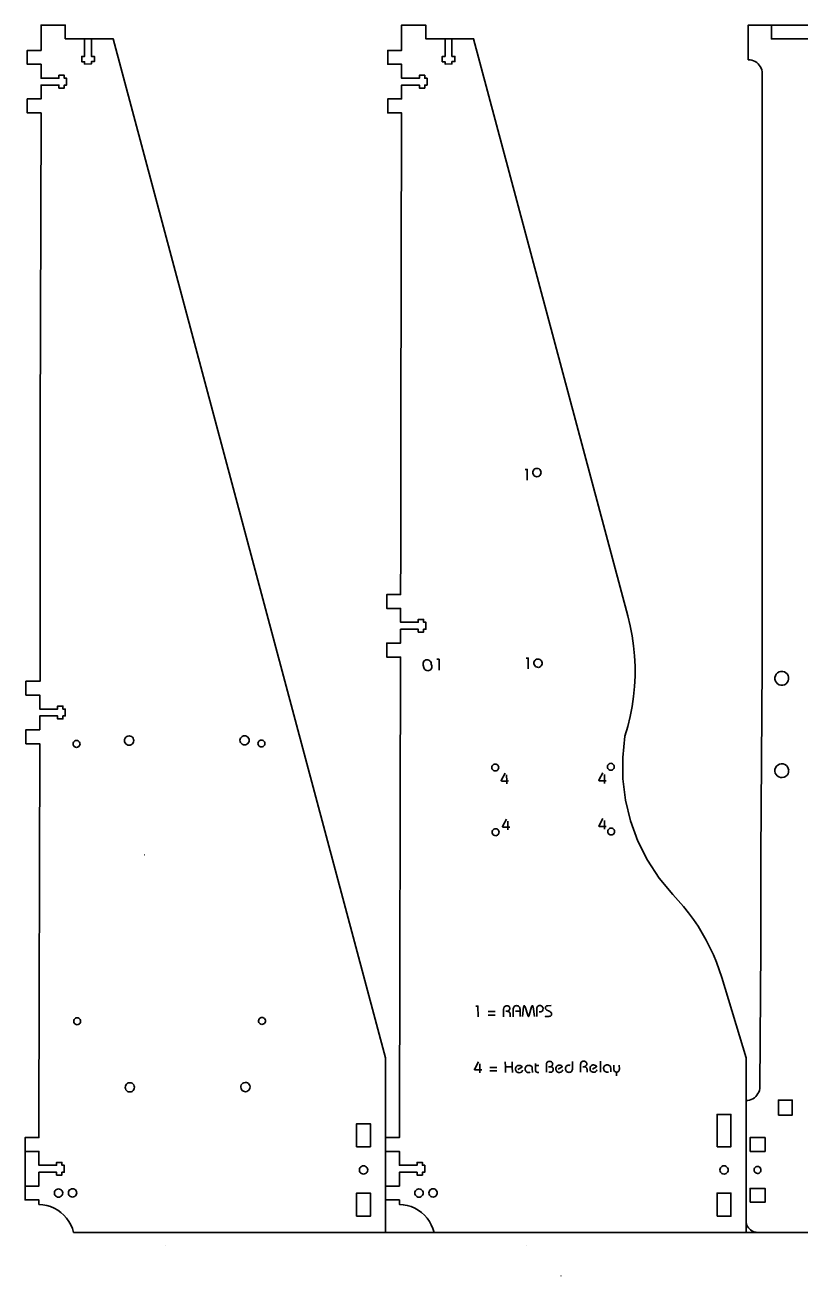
# Model space of a CAD drawing. Extents: x 0 to 1343, y -5 to 600.
# Drawn here: x 0 to 336, y 59 to 600 of the extents above; entities that cross this region are included whole.
import ezdxf

# ---------------------------------------------------------------- set-up
doc = ezdxf.new("R2010")
doc.units = 0
doc.layers.add('LAY001', color=7, linetype='CONTINUOUS', true_color=0xffffff)

msp = doc.modelspace()

# ---------------------------------------------------------------- linework, layer by layer
at = {"layer": 'LAY001', "color": 7, "lineweight": 35, "true_color": 0xffffff}
for points in [[(25.75, 593.9), (28.75, 593.9), (28.75, 586.275), (28.8, 586.275), (30.05, 586.275), (30.05, 583.975), (28.8, 583.975), (28.75, 583.975), (28.75, 582.975), (25.8, 582.95), (25.75, 582.975), (25.75, 583.95), (24.55, 583.95), (24.55, 586.25), (25.75, 586.25), (25.75, 593.9), (17.4, 593.9), (17.4, 599.825), (6.975, 599.825), (6.975, 588.825), (0.975, 588.825), (0.975, 582.825), (6.975, 582.825), (6.975, 576.825), (14.675, 576.825), (14.675, 578.075), (16.975, 578.075), (16.975, 576.825), (17.975, 576.825), (17.975, 573.825), (16.975, 573.825), (16.975, 572.575), (14.675, 572.575), (14.675, 573.825), (6.975, 573.825), (6.975, 567.825), (0.975, 567.825), (0.975, 561.825), (6.975, 561.825), (6.575, 426.175), (6.575, 371.175), (6.5, 353.425), (6.5, 315.925), (0.4, 315.925), (0.4, 309.925), (6.4, 309.925), (6.4, 303.925), (14.1, 303.925), (14.1, 305.175), (16.4, 305.175), (16.4, 303.925), (17.4, 303.925), (17.4, 300.925), (16.4, 300.925), (16.4, 299.675), (14.1, 299.675), (14.1, 300.925), (6.4, 300.925), (6.4, 294.925), (0.4, 294.925), (0.4, 288.925), (6.4, 288.925), (6, 125.025), (6, 118.525), (0, 118.525), (0, 112.525), (6, 112.525), (6, 106.525), (13.675, 106.525), (13.675, 107.775), (16, 107.775), (16, 106.525), (17, 106.525), (17, 103.525), (16, 103.525), (16, 102.275), (13.675, 102.275), (13.675, 103.525), (6, 103.525), (6, 97.525), (0, 97.525)], [(181.75, 593.9), (173.4, 593.9), (173.4, 599.825), (162.975, 599.825), (162.975, 588.825), (156.975, 588.825), (156.975, 582.825), (162.975, 582.825), (162.975, 576.825), (170.675, 576.825), (170.675, 578.075), (172.975, 578.075), (172.975, 576.825), (173.975, 576.825), (173.975, 573.825), (172.975, 573.825), (172.975, 572.575), (170.675, 572.575), (170.675, 573.825), (162.975, 573.825), (162.975, 567.825), (156.975, 567.825), (156.975, 561.825), (162.975, 561.825), (162.575, 426.175), (162.575, 371.175), (162.5, 353.425), (156.5, 353.425), (156.5, 347.425), (162.5, 347.425), (162.5, 341.425), (170.2, 341.425), (170.2, 342.675), (172.5, 342.675), (172.5, 341.425), (173.5, 341.425), (173.5, 338.425), (172.5, 338.425), (172.5, 337.175), (170.2, 337.175), (170.2, 338.425), (162.5, 338.425), (162.5, 332.425), (156.5, 332.425), (156.5, 326.425), (162.5, 326.425), (162, 125.025), (162, 118.525), (156, 118.525)], [(184.75, 593.9), (181.75, 593.9), (181.75, 586.25), (180.55, 586.25), (180.55, 583.95), (181.75, 583.95), (181.75, 582.975), (181.8, 582.95), (184.75, 582.975), (184.75, 583.975), (184.8, 583.975), (186.05, 583.975), (186.05, 586.275), (184.8, 586.275), (184.75, 586.275), (184.75, 593.9), (194.125, 593.9), (260.9, 344.2), (261.925, 339.925), (262.75, 335.625), (263.375, 331.275), (263.8, 326.9), (264, 322.5), (264, 318.1), (263.775, 313.7), (263.35, 309.325), (262.725, 304.975), (261.9, 300.675), (260.85, 296.4), (259.6, 292.175), (258.625, 282.975), (258.7, 273.725), (259.825, 264.525), (261.975, 255.525), (265.15, 246.825), (269.3, 238.525), (274.35, 230.775), (280.275, 223.65), (282.675, 221.1), (284.975, 218.45), (287.175, 215.725), (289.25, 212.9), (291.225, 210), (293.075, 207), (294.8, 203.95), (296.4, 200.825), (297.875, 197.65), (299.225, 194.4), (300.45, 191.125), (301.525, 187.775), (312, 153.075), (312, 134.525), (312.775, 134.575), (313.55, 134.725), (314.275, 134.975), (315, 135.325), (315.65, 135.75), (316.225, 136.275), (316.75, 136.85), (317.175, 137.525), (317.525, 138.225), (317.775, 138.95), (317.925, 139.725), (318, 140.525), (318.4, 200.55), (318.4, 240.55), (318.975, 322.775), (318.975, 578.825), (318.925, 579.6), (318.775, 580.375), (318.525, 581.1), (318.175, 581.825), (317.725, 582.475), (317.225, 583.05), (316.625, 583.575), (315.975, 584), (315.275, 584.35), (314.525, 584.6), (313.75, 584.75), (312.975, 584.825), (312.975, 599.825), (322.975, 599.825), (322.975, 593.825), (365.975, 593.825)], [(365.975, 599.825), (322.975, 599.825)], [(28.75, 593.9), (38.125, 593.9), (156, 153.075), (156, 118.525), (156, 112.525), (162, 112.525), (162, 106.525), (169.675, 106.525), (169.675, 107.775), (172, 107.775), (172, 106.525), (173, 106.525), (173, 103.525), (172, 103.525), (172, 102.275), (169.675, 102.275), (169.675, 103.525), (162, 103.525), (162, 97.525), (156, 97.525), (156, 112.525)], [(184.8, 586.275), (184.75, 586.275)], [(181.75, 582.975), (181.8, 582.95)], [(184.8, 583.975), (184.75, 583.975)], [(217.325, 402.875), (217.3, 407.55), (216.4, 407.525)], [(179.2, 320.75), (179.175, 325.425), (178.275, 325.425)], [(217.8, 321.3), (217.775, 325.975), (216.875, 325.975)], [(208.45, 271.55), (208.45, 272.775), (206.325, 272.775), (206.15, 272.825), (206.1, 272.9), (206.15, 272.825), (206.1, 272.9), (206.075, 273), (206.1, 273.1), (206.175, 273.275), (207.8, 276.2)], [(250.725, 271.65), (250.7, 272.875), (248.6, 272.875), (248.425, 272.925), (248.35, 272.975), (248.425, 272.925), (248.35, 272.975), (248.325, 273.075), (248.35, 273.2), (248.45, 273.375), (250.075, 276.3)], [(208.425, 275.425), (208.45, 272.775), (209.275, 272.8)], [(250.7, 275.525), (250.7, 272.875), (251.55, 272.875)], [(208.35, 256.275), (206.725, 253.325), (206.65, 253.15), (206.625, 253.05), (206.65, 252.95), (206.7, 252.875), (206.65, 252.95), (206.7, 252.875), (206.875, 252.825), (209, 252.85), (209, 251.6)], [(208.975, 255.475), (209, 252.85), (209.825, 252.85)], [(250.7, 255.75), (250.7, 253.125), (248.6, 253.1), (248.425, 253.15), (248.35, 253.225), (248.425, 253.15), (248.35, 253.225), (248.35, 253.325), (248.375, 253.425), (248.45, 253.6), (250.075, 256.55)], [(250.725, 251.875), (250.7, 253.125), (251.55, 253.125)], [(51.8, 240.8), (51.65, 240.8)], [(196.025, 170.75), (196, 175.4), (195.1, 175.4)], [(207.125, 170.8), (207.1, 174.1), (207.175, 174.6), (207.275, 174.85), (207.4, 175.075), (207.6, 175.275), (207.85, 175.425), (208.15, 175.55), (208.5, 175.575), (208.8, 175.55), (209.05, 175.475), (209.275, 175.375), (209.45, 175.225), (209.6, 175.05), (209.7, 174.85), (209.775, 174.625), (209.8, 174.4), (209.775, 174.125), (209.7, 173.875), (209.575, 173.675), (209.4, 173.475), (209.2, 173.35), (208.95, 173.225), (208.65, 173.175), (208.575, 173.15), (208.875, 173.125), (209.125, 173.075), (209.35, 173), (209.55, 172.875), (209.7, 172.7), (209.825, 172.5), (209.875, 172.25), (209.9, 171.95), (209.925, 170.825)], [(211.275, 170.825), (211.275, 173.9), (211.3, 174.275), (211.375, 174.6), (211.5, 174.9), (211.65, 175.125), (211.875, 175.325), (212.125, 175.475), (212.4, 175.575), (212.725, 175.6), (213.025, 175.575), (213.325, 175.5), (213.575, 175.35), (213.8, 175.15), (213.975, 174.9), (214.1, 174.625), (214.175, 174.3), (214.2, 173.925), (214.2, 173.275), (214.2, 170.85)], [(212.25, 173.275), (214.2, 173.275)], [(215.275, 170.85), (215.775, 175.125), (215.8, 175.275), (215.85, 175.45), (215.925, 175.575), (216.05, 175.625), (216.175, 175.575), (216.3, 175.425), (216.375, 175.275), (216.425, 175.1), (217.55, 171.45), (217.7, 171.05), (217.775, 170.925), (217.825, 170.875), (217.9, 170.925), (217.975, 171.05), (218.1, 171.45), (219.2, 175.125), (219.25, 175.275), (219.325, 175.45), (219.425, 175.575), (219.55, 175.65), (219.675, 175.6), (219.75, 175.475), (219.8, 175.3), (219.825, 175.15), (220.4, 170.9)], [(221.45, 170.9), (221.45, 174.175), (221.45, 174.45), (221.525, 174.7), (221.625, 174.95), (221.75, 175.175), (221.95, 175.375), (222.175, 175.525), (222.45, 175.625), (222.8, 175.65), (223.125, 175.625), (223.425, 175.55), (223.65, 175.4), (223.85, 175.225), (224, 175), (224.1, 174.775), (224.175, 174.525), (224.2, 174.3), (224.125, 173.825), (224.025, 173.6), (223.9, 173.375), (223.725, 173.2), (223.525, 173.05), (223.275, 172.95), (222.95, 172.925), (222.425, 172.925)], [(227.175, 171), (226.7, 170.925), (225.125, 170.925), (227.175, 171), (227.375, 171.075), (227.55, 171.175), (227.675, 171.325), (227.8, 171.5), (227.85, 171.725), (227.875, 172), (227.825, 172.325), (227.675, 172.6), (227.45, 172.8), (227.175, 173), (226.525, 173.325), (225.875, 173.625), (225.6, 173.825), (225.375, 174.025), (225.225, 174.275), (225.175, 174.6), (225.2, 174.925), (225.275, 175.075), (225.375, 175.225), (225.5, 175.375), (225.675, 175.475), (225.925, 175.55), (226.225, 175.575), (227.625, 175.6)], [(200.475, 173.025), (203.45, 173.05)], [(200.475, 171.5), (203.475, 171.525)], [(208.575, 173.15), (208.35, 173.15), (208.125, 173.15)], [(217.775, 170.925), (217.825, 170.875)], [(240.425, 146.825), (240.4, 150.125), (240.475, 150.625), (240.575, 150.875), (240.7, 151.1), (240.9, 151.3), (241.15, 151.45), (241.45, 151.575), (241.8, 151.6), (242.1, 151.575), (242.35, 151.5), (242.575, 151.4), (242.75, 151.25), (242.9, 151.075), (243, 150.875), (243.075, 150.65), (243.1, 150.425), (243.075, 150.15), (243, 149.9), (242.875, 149.7), (242.7, 149.5), (242.5, 149.375), (242.25, 149.25), (241.95, 149.2), (241.875, 149.175), (241.95, 149.2), (241.875, 149.175), (241.65, 149.175), (241.425, 149.175)], [(249.025, 146.875), (248.975, 151.55)], [(196.85, 146.575), (196.85, 147.825), (194.725, 147.8), (194.55, 147.85), (194.5, 147.925), (194.55, 147.85), (194.5, 147.925), (194.475, 148.025), (194.5, 148.125), (194.6, 148.3), (196.2, 151.25)], [(196.825, 150.45), (196.85, 147.825), (197.675, 147.825)], [(201.125, 148.85), (204.125, 148.875)], [(201.15, 147.35), (204.125, 147.375)], [(207.825, 151.3), (207.85, 149.075), (210.875, 149.075), (210.875, 151.325)], [(207.85, 146.65), (207.85, 149.075)], [(210.9, 146.65), (210.875, 149.075)], [(215.325, 147.7), (215.225, 147.45), (215.1, 147.225), (214.95, 147.025), (214.775, 146.875), (214.575, 146.75), (214.35, 146.65), (213.825, 146.6), (213.525, 146.625), (213.225, 146.7), (212.95, 146.825), (212.725, 147.025), (212.525, 147.25), (212.4, 147.525), (212.3, 147.825), (212.275, 148.175), (212.3, 148.5), (212.375, 148.8), (212.525, 149.075), (212.7, 149.325), (212.925, 149.5), (213.2, 149.65), (213.5, 149.725), (213.825, 149.75), (214.25, 149.725), (214.625, 149.55), (214.925, 149.325), (215.125, 149.025), (213.275, 147.975)], [(218.6, 146.775), (218.35, 146.65), (218.025, 146.625), (217.7, 146.65), (217.4, 146.725), (217.15, 146.875), (216.925, 147.05), (216.725, 147.3), (216.6, 147.575), (216.5, 147.875), (216.475, 148.2), (216.5, 148.55), (216.575, 148.85), (216.725, 149.125), (216.9, 149.35), (217.125, 149.525), (217.4, 149.675), (217.7, 149.775), (218, 149.8), (218.325, 149.775), (218.625, 149.7), (218.875, 149.575), (219.1, 149.425), (219.3, 149.225), (219.425, 148.975), (219.5, 148.7), (219.525, 148.4), (219.55, 146.725)], [(220.95, 150.625), (220.95, 149.725), (222.275, 149.725)], [(220.95, 149.725), (220.975, 147.525), (221.025, 147.15), (221.1, 147.025), (221.175, 146.9), (221.45, 146.775), (221.775, 146.725), (222.275, 146.725)], [(225.65, 146.75), (225.625, 150.175), (225.7, 150.65), (225.8, 150.875), (225.95, 151.075), (226.15, 151.25), (226.375, 151.4), (226.65, 151.475), (227, 151.525), (227.3, 151.5), (227.575, 151.425), (227.8, 151.325), (228, 151.175), (228.15, 151), (228.25, 150.8), (228.325, 150.575), (228.35, 150.35), (228.275, 149.925), (228.175, 149.725), (228.05, 149.55), (227.9, 149.4), (227.675, 149.3), (227.4, 149.2), (227.1, 149.175), (227.475, 149.15), (227.775, 149.1), (228.05, 148.975), (228.25, 148.85), (228.4, 148.675), (228.525, 148.45), (228.575, 148.225), (228.6, 147.975), (228.575, 147.625), (228.475, 147.375), (228.325, 147.15), (228.15, 147), (227.95, 146.875), (227.725, 146.8), (227.275, 146.75), (226.625, 146.75)], [(226.6, 149.175), (227.1, 149.175)], [(232.7, 147.8), (232.6, 147.55), (232.475, 147.325), (232.325, 147.125), (232.15, 146.975), (231.95, 146.85), (231.725, 146.775), (231.225, 146.7), (230.9, 146.725), (230.6, 146.8), (230.325, 146.95), (230.1, 147.125), (229.925, 147.35), (229.775, 147.625), (229.675, 147.925), (229.65, 148.275), (229.675, 148.6), (229.775, 148.925), (229.9, 149.2), (230.075, 149.425), (230.3, 149.6), (230.575, 149.75), (230.875, 149.825), (231.2, 149.875), (231.625, 149.825), (232, 149.675), (232.325, 149.425), (232.5, 149.125), (230.675, 148.075)], [(235.975, 149.775), (235.675, 149.85), (235.325, 149.875), (235.025, 149.85), (234.75, 149.775), (234.5, 149.65), (234.275, 149.475), (234.1, 149.25), (233.975, 148.975), (233.875, 148.675), (233.85, 148.35), (233.875, 147.975), (233.975, 147.65), (234.125, 147.375), (234.325, 147.125), (234.55, 146.95), (234.8, 146.825), (235.1, 146.75), (235.425, 146.725), (235.75, 146.75), (236.025, 146.825), (236.275, 146.975), (236.5, 147.175), (236.675, 147.425), (236.8, 147.725), (236.9, 148.075), (236.925, 148.475), (236.9, 151.475)], [(241.875, 149.175), (242.175, 149.15), (242.425, 149.1), (242.65, 149.025), (242.85, 148.9), (243, 148.725), (243.125, 148.525), (243.175, 148.275), (243.2, 148), (243.225, 146.85)], [(247.55, 147.875), (247.45, 147.625), (247.325, 147.4), (247.175, 147.225), (247, 147.075), (246.8, 146.95), (246.575, 146.85), (246.05, 146.775), (245.725, 146.8), (245.425, 146.9), (245.175, 147.025), (244.95, 147.2), (244.75, 147.45), (244.6, 147.725), (244.525, 148.025), (244.5, 148.35), (244.525, 148.7), (244.6, 149), (244.75, 149.275), (244.925, 149.5), (245.15, 149.7), (245.425, 149.825), (245.725, 149.925), (246.025, 149.95), (246.475, 149.9), (246.85, 149.75), (247.15, 149.525), (247.35, 149.2), (245.5, 148.175)], [(252.525, 146.975), (252.25, 146.85), (251.95, 146.825), (251.625, 146.85), (251.325, 146.925), (251.05, 147.075), (250.825, 147.25), (250.65, 147.5), (250.5, 147.775), (250.425, 148.075), (250.375, 148.4), (250.4, 148.75), (250.5, 149.05), (250.625, 149.325), (250.825, 149.55), (251.05, 149.725), (251.3, 149.875), (251.6, 149.975), (251.925, 150), (252.25, 149.975), (252.55, 149.9), (252.8, 149.775), (253.025, 149.625), (253.2, 149.425), (253.325, 149.175), (253.425, 148.9), (253.45, 148.6), (253.45, 146.925)], [(254.8, 149.9), (254.825, 148.05), (254.825, 147.8), (254.9, 147.575), (255, 147.375), (255.125, 147.175), (255.275, 147.05), (255.5, 146.925), (255.725, 146.85), (256, 146.825), (256.3, 146.875), (256.525, 146.925), (256.725, 147.05), (256.9, 147.2), (257.025, 147.375), (257.125, 147.575), (257.175, 147.825), (257.2, 148.075), (257.175, 149.9)], [(256.025, 145.3), (256, 146.825)], [(312, 134.525), (312, 133.525), (312, 82.525), (312, 77.525), (317, 77.525)], [(0, 112.525), (0, 97.525), (0, 91.525), (6, 91.525), (6, 89.625), (7.7, 89.475), (9.4, 89.175), (11.075, 88.675), (12.65, 88), (14.15, 87.15), (15.55, 86.125), (16.85, 84.975), (18, 83.675), (19, 82.275), (19.825, 80.775), (20.5, 79.175), (21, 77.525), (156, 77.525), (156, 91.525), (156, 97.525)], [(156, 91.525), (162, 91.525), (162, 89.625), (163.7, 89.475), (165.4, 89.175), (167.075, 88.675), (168.65, 88), (170.15, 87.15), (171.55, 86.125), (172.85, 84.975), (174, 83.675), (175, 82.275), (175.825, 80.775), (176.5, 79.175), (177, 77.525), (156, 77.525)], [(402.725, 77.525), (397.475, 77.525), (392.25, 77.525), (391.25, 77.525), (389.85, 77.525), (389.075, 77.525), (317, 77.525), (316.325, 77.55), (315.7, 77.675), (315.075, 77.9), (314.5, 78.175), (313.95, 78.55), (313.45, 78.975), (313.025, 79.475), (312.65, 80.025), (312.375, 80.6), (312.15, 81.225), (312.025, 81.85), (312, 82.525)], [(177, 77.525), (312, 77.525)], [(60.85, 71.75), (60.85, 71.7)], [(216.85, 71.75), (216.85, 71.7)], [(231.975, 58.65), (231.825, 58.65)]]:
    msp.add_lwpolyline(points, dxfattribs=at)
for points in [[(221.55, 404.425), (222, 404.5), (222.425, 404.675), (222.8, 404.975), (223.1, 405.35), (223.275, 405.775), (223.325, 406.25), (223.275, 406.7), (223.075, 407.15), (222.8, 407.525), (222.425, 407.8), (221.975, 407.975), (221.525, 408.025), (221.05, 407.975), (220.625, 407.8), (220.25, 407.5), (219.975, 407.125), (219.775, 406.7), (219.725, 406.225), (219.8, 405.75), (219.975, 405.325), (220.25, 404.95), (220.625, 404.675), (221.075, 404.5)], [(174.3, 320.5), (174.75, 320.575), (175.2, 320.75), (175.55, 321.05), (175.85, 321.425), (176.025, 321.85), (176.075, 322.325), (176.025, 322.775), (175.825, 323.225), (175.8, 323.275), (175.825, 323.225), (175.8, 323.275), (175.8, 323.575), (175.725, 324.05), (175.5, 324.475), (175.2, 324.825), (174.8, 325.075), (174.35, 325.225), (173.875, 325.25), (173.425, 325.15), (173, 324.95), (172.65, 324.625), (172.4, 324.225), (172.25, 323.8), (172.225, 323.325), (172.325, 322.85), (172.5, 322.5), (172.475, 322.3), (172.55, 321.825), (172.725, 321.4), (173.025, 321.025), (173.4, 320.75), (173.825, 320.575)], [(222.175, 321.95), (222.625, 322.05), (223.05, 322.275), (223.4, 322.575), (223.65, 322.975), (223.8, 323.425), (223.8, 323.9), (223.7, 324.35), (223.475, 324.775), (223.175, 325.125), (222.775, 325.375), (222.325, 325.5), (221.85, 325.525), (221.4, 325.425), (220.975, 325.2), (220.625, 324.9), (220.375, 324.5), (220.25, 324.05), (220.225, 323.575), (220.325, 323.125), (220.55, 322.7), (220.85, 322.35), (221.25, 322.1), (221.7, 321.975)], [(327.475, 314.25), (327.9, 314.25), (328.65, 314.45), (329.325, 314.85), (329.875, 315.425), (330.25, 316.1), (330.45, 316.85), (330.45, 317.225), (330.45, 317.65), (330.225, 318.4), (329.825, 319.075), (329.275, 319.625), (328.6, 320), (327.825, 320.2), (327.05, 320.175), (326.3, 319.975), (325.625, 319.575), (325.075, 319), (324.7, 318.325), (324.5, 317.575), (324.5, 316.775), (324.725, 316.025), (325.125, 315.35), (325.675, 314.8), (326.35, 314.425), (327.125, 314.225)], [(45.025, 288.275), (45.55, 288.325), (46.025, 288.525), (46.45, 288.85), (46.775, 289.275), (46.975, 289.75), (47.025, 290.275), (46.95, 290.775), (46.75, 291.275), (46.45, 291.675), (46.025, 292), (45.55, 292.2), (45.025, 292.275), (44.5, 292.2), (44.025, 292), (43.625, 291.675), (43.3, 291.25), (43.1, 290.775), (43.025, 290.25), (43.1, 289.75), (43.3, 289.25), (43.625, 288.85), (44.025, 288.525), (44.525, 288.325)], [(95.025, 288.375), (95.55, 288.45), (96.025, 288.65), (96.45, 288.975), (96.775, 289.375), (96.975, 289.875), (97.025, 290.375), (96.95, 290.9), (96.75, 291.375), (96.45, 291.8), (96.025, 292.1), (95.55, 292.3), (95.025, 292.375), (94.5, 292.3), (94.025, 292.1), (93.625, 291.8), (93.3, 291.375), (93.1, 290.9), (93.025, 290.375), (93.1, 289.85), (93.3, 289.375), (93.625, 288.95), (94.025, 288.65), (94.525, 288.45)], [(22.3, 287.325), (22.675, 287.375), (23.05, 287.525), (23.35, 287.75), (23.6, 288.075), (23.75, 288.425), (23.8, 288.825), (23.75, 289.2), (23.6, 289.575), (23.35, 289.875), (23.05, 290.125), (22.675, 290.275), (22.3, 290.325), (21.9, 290.275), (21.55, 290.125), (21.225, 289.875), (21, 289.575), (20.85, 289.2), (20.8, 288.825), (20.85, 288.425), (21, 288.075), (21.225, 287.75), (21.55, 287.525), (21.9, 287.375)], [(102.3, 287.5), (102.675, 287.55), (103.05, 287.7), (103.35, 287.95), (103.6, 288.25), (103.75, 288.625), (103.8, 289), (103.75, 289.4), (103.6, 289.75), (103.35, 290.075), (103.05, 290.3), (102.675, 290.45), (102.3, 290.5), (101.9, 290.45), (101.55, 290.3), (101.225, 290.05), (101, 289.75), (100.85, 289.4), (100.8, 289), (100.85, 288.6), (101, 288.25), (101.225, 287.95), (101.55, 287.7), (101.9, 287.55)], [(203.5, 277.125), (203.9, 277.175), (204.25, 277.325), (204.55, 277.575), (204.8, 277.875), (204.95, 278.25), (205, 278.625), (204.95, 279.025), (204.8, 279.375), (204.55, 279.675), (204.225, 279.925), (203.875, 280.075), (203.475, 280.125), (203.1, 280.075), (202.725, 279.925), (202.425, 279.675), (202.2, 279.35), (202.05, 279), (202, 278.6), (202.05, 278.225), (202.2, 277.85), (202.45, 277.55), (202.75, 277.325), (203.125, 277.175)], [(253.5, 277.425), (253.9, 277.475), (254.25, 277.625), (254.55, 277.85), (254.8, 278.175), (254.95, 278.525), (255, 278.925), (254.95, 279.3), (254.775, 279.675), (254.55, 279.975), (254.225, 280.225), (253.875, 280.375), (253.475, 280.425), (253.1, 280.35), (252.725, 280.2), (252.425, 279.975), (252.2, 279.65), (252.05, 279.3), (252, 278.9), (252.05, 278.525), (252.2, 278.15), (252.45, 277.85), (252.75, 277.6), (253.125, 277.475)], [(327.675, 274.225), (328.45, 274.375), (329.15, 274.725), (329.75, 275.25), (330.175, 275.9), (330.425, 276.65), (330.45, 277.225), (330.475, 277.425), (330.3, 278.2), (329.95, 278.9), (329.45, 279.475), (328.8, 279.9), (328.05, 280.15), (327.475, 280.2), (327.275, 280.2), (326.5, 280.05), (325.8, 279.7), (325.2, 279.175), (324.775, 278.525), (324.525, 277.775), (324.5, 277.225), (324.475, 277), (324.625, 276.225), (324.975, 275.525), (325.5, 274.95), (326.15, 274.525), (326.9, 274.275), (327.475, 274.225)], [(203.675, 249.125), (204.05, 249.175), (204.425, 249.325), (204.725, 249.575), (204.95, 249.875), (205.1, 250.25), (205.15, 250.625), (205.1, 251.025), (204.95, 251.375), (204.725, 251.675), (204.4, 251.925), (204.05, 252.075), (203.65, 252.125), (203.25, 252.075), (202.9, 251.925), (202.6, 251.675), (202.35, 251.35), (202.2, 251), (202.15, 250.6), (202.2, 250.225), (202.375, 249.85), (202.6, 249.55), (202.925, 249.325), (203.275, 249.175)], [(253.675, 249.425), (254.05, 249.475), (254.425, 249.625), (254.725, 249.85), (254.95, 250.175), (255.1, 250.525), (255.15, 250.925), (255.1, 251.3), (254.95, 251.675), (254.7, 251.975), (254.4, 252.225), (254.025, 252.375), (253.65, 252.425), (253.25, 252.35), (252.9, 252.2), (252.6, 251.975), (252.35, 251.65), (252.2, 251.3), (252.15, 250.9), (252.2, 250.525), (252.375, 250.15), (252.6, 249.85), (252.925, 249.6), (253.275, 249.475)], [(22.575, 167.325), (22.95, 167.375), (23.325, 167.525), (23.625, 167.75), (23.875, 168.075), (24.025, 168.425), (24.075, 168.825), (24.025, 169.2), (23.875, 169.575), (23.625, 169.875), (23.325, 170.125), (22.95, 170.275), (22.575, 170.325), (22.175, 170.275), (21.825, 170.125), (21.5, 169.875), (21.275, 169.575), (21.125, 169.2), (21.075, 168.825), (21.125, 168.425), (21.275, 168.075), (21.5, 167.75), (21.825, 167.525), (22.175, 167.375)], [(102.875, 167.525), (103.25, 167.675), (103.575, 167.875), (103.825, 168.175), (104, 168.525), (104.075, 168.925), (104.025, 169.3), (103.9, 169.675), (103.675, 170), (103.4, 170.25), (103.025, 170.425), (102.65, 170.5), (102.575, 170.5), (102.25, 170.475), (101.9, 170.35), (101.575, 170.125), (101.325, 169.825), (101.15, 169.475), (101.075, 169.075), (101.075, 169), (101.1, 168.7), (101.225, 168.325), (101.45, 168), (101.75, 167.75), (102.1, 167.575), (102.475, 167.5)], [(45.375, 138.275), (45.9, 138.325), (46.375, 138.525), (46.8, 138.85), (47.1, 139.275), (47.3, 139.75), (47.375, 140.275), (47.3, 140.775), (47.1, 141.275), (46.775, 141.675), (46.375, 142), (45.9, 142.2), (45.375, 142.275), (44.85, 142.2), (44.375, 142), (43.95, 141.675), (43.65, 141.25), (43.45, 140.775), (43.375, 140.25), (43.45, 139.75), (43.65, 139.25), (43.975, 138.85), (44.375, 138.525), (44.85, 138.325)], [(95.475, 138.375), (96, 138.475), (96.475, 138.7), (96.85, 139.05), (97.15, 139.475), (97.325, 139.95), (97.375, 140.475), (97.275, 141), (97.05, 141.475), (96.725, 141.875), (96.275, 142.15), (95.8, 142.325), (95.375, 142.375), (95.275, 142.375), (95.375, 142.375), (95.275, 142.375), (94.75, 142.275), (94.275, 142.05), (93.9, 141.725), (93.6, 141.275), (93.425, 140.8), (93.375, 140.375), (93.375, 140.275), (93.475, 139.75), (93.7, 139.3), (94.025, 138.9), (94.475, 138.6), (94.95, 138.425)], [(326, 128.275), (326, 134.775), (332, 134.775), (332, 128.275)], [(143.5, 114.525), (143.5, 124.525), (149.5, 124.525), (149.5, 114.525)], [(299.5, 114.525), (299.5, 128.525), (305.5, 128.525), (305.5, 114.525)], [(313.75, 112.525), (313.75, 118.525), (320.25, 118.525), (320.25, 112.525)], [(146.95, 102.775), (147.375, 102.95), (147.75, 103.25), (148.05, 103.625), (148.225, 104.05), (148.3, 104.525), (148.225, 104.975), (148.05, 105.425), (147.75, 105.775), (147.375, 106.075), (146.95, 106.25), (146.5, 106.325), (146.025, 106.25), (145.6, 106.075), (145.225, 105.775), (144.925, 105.425), (144.75, 104.975), (144.675, 104.525), (144.75, 104.05), (144.925, 103.625), (145.225, 103.25), (145.6, 102.95), (146.025, 102.775), (146.5, 102.725)], [(302.95, 102.775), (303.375, 102.95), (303.75, 103.25), (304.05, 103.625), (304.225, 104.05), (304.275, 104.525), (304.225, 104.975), (304.05, 105.425), (303.75, 105.775), (303.375, 106.075), (302.95, 106.25), (302.5, 106.325), (302.025, 106.25), (301.6, 106.075), (301.225, 105.775), (300.925, 105.425), (300.75, 104.975), (300.7, 104.525), (300.75, 104.05), (300.925, 103.625), (301.225, 103.25), (301.6, 102.95), (302.025, 102.775), (302.5, 102.725)], [(318.425, 104.075), (318.475, 104.45), (318.45, 104.85), (318.325, 105.2), (318.1, 105.525), (317.775, 105.775), (317.425, 105.95), (317.05, 106), (316.65, 105.975), (316.3, 105.85), (315.975, 105.625), (315.725, 105.3), (315.55, 104.95), (315.5, 104.575), (315.525, 104.175), (315.65, 103.825), (315.875, 103.5), (316.2, 103.25), (316.55, 103.075), (316.925, 103.025), (317.325, 103.05), (317.675, 103.175), (318, 103.4), (318.25, 103.725)], [(14.025, 92.8), (13.6, 92.975), (13.225, 93.275), (12.95, 93.625), (12.75, 94.075), (12.7, 94.525), (12.75, 95), (12.925, 95.425), (13.2, 95.8), (13.575, 96.1), (14.025, 96.275), (14.475, 96.35), (14.95, 96.275), (15.375, 96.1), (15.75, 95.825), (16.05, 95.45), (16.225, 95.025), (16.3, 94.55), (16.225, 94.1), (16.05, 93.65), (15.775, 93.275), (15.4, 93), (14.975, 92.8), (14.5, 92.75)], [(20.1, 92.85), (19.675, 93.025), (19.3, 93.3), (19.025, 93.675), (18.825, 94.1), (18.775, 94.575), (18.825, 95.025), (19, 95.475), (19.275, 95.85), (19.65, 96.125), (20.1, 96.325), (20.55, 96.375), (21.025, 96.325), (21.45, 96.15), (21.825, 95.85), (22.125, 95.5), (22.3, 95.05), (22.375, 94.6), (22.3, 94.125), (22.125, 93.7), (21.85, 93.325), (21.475, 93.025), (21.05, 92.85), (20.575, 92.775)], [(143.5, 84.525), (143.5, 94.525), (149.5, 94.525), (149.5, 84.525)], [(170.025, 92.8), (169.6, 92.975), (169.225, 93.275), (168.95, 93.625), (168.75, 94.075), (168.7, 94.525), (168.75, 95), (168.925, 95.425), (169.2, 95.8), (169.575, 96.1), (170.025, 96.275), (170.475, 96.35), (170.95, 96.275), (171.375, 96.1), (171.75, 95.825), (172.05, 95.45), (172.225, 95.025), (172.3, 94.55), (172.225, 94.1), (172.05, 93.65), (171.775, 93.275), (171.4, 93), (170.975, 92.8), (170.5, 92.75)], [(176.1, 92.85), (175.675, 93.025), (175.3, 93.3), (175.025, 93.675), (174.825, 94.1), (174.775, 94.575), (174.825, 95.025), (175, 95.475), (175.275, 95.85), (175.65, 96.125), (176.1, 96.325), (176.55, 96.375), (177.025, 96.325), (177.45, 96.15), (177.825, 95.85), (178.125, 95.5), (178.3, 95.05), (178.375, 94.6), (178.3, 94.125), (178.125, 93.7), (177.85, 93.325), (177.475, 93.025), (177.05, 92.85), (176.575, 92.775)], [(299.5, 84.525), (299.5, 94.525), (305.5, 94.525), (305.5, 84.525)], [(313.75, 90.525), (313.75, 96.525), (320.25, 96.525), (320.25, 90.525)]]:
    msp.add_lwpolyline(points, close=True, dxfattribs=at)

doc.saveas('drawing.dxf')
